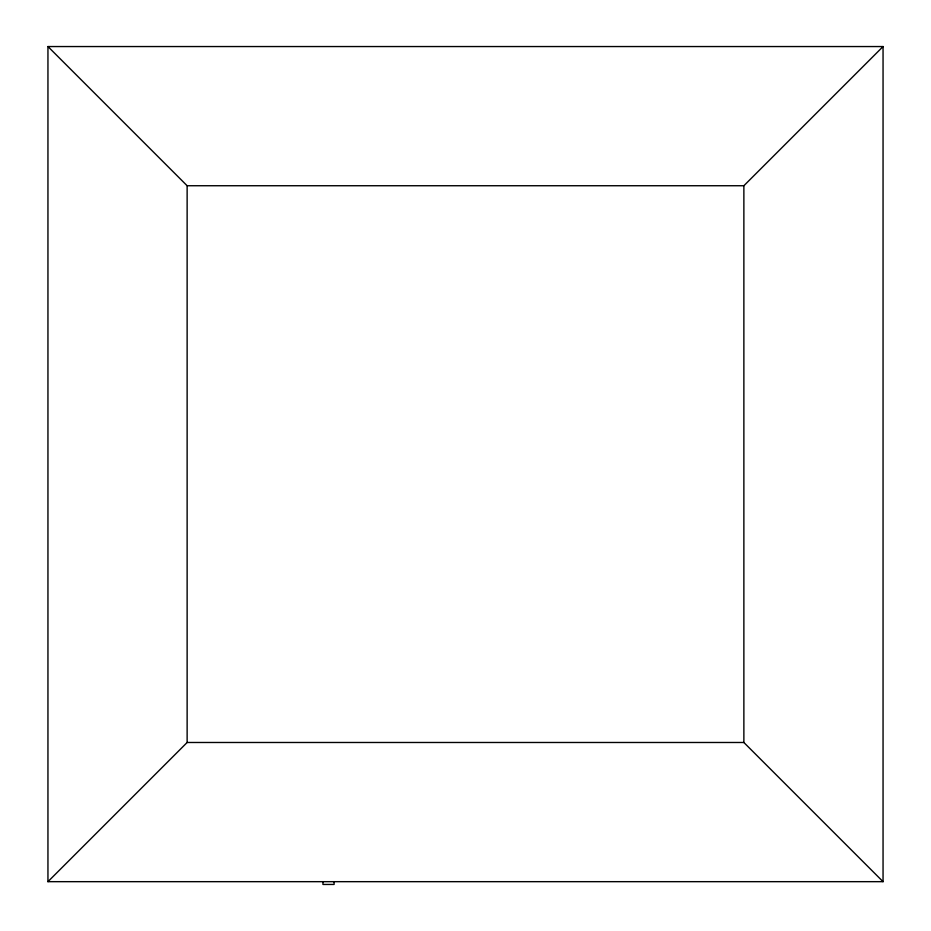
<?xml version="1.0" encoding="UTF-8"?>
<svg xmlns="http://www.w3.org/2000/svg" width="931" height="931" viewBox="0 0 931 931"><rect width="100%" height="100%" fill="white"/><g stroke="black" fill="none" stroke-linecap="round" stroke-linejoin="round"><path stroke-width="1.4" d="M47.947 881.669L187.131 742.484L187.131 185.734L47.947 46.55L47.947 881.669L883.053 881.669L883.053 46.55L47.947 46.55M883.053 881.669L743.869 742.484L743.869 185.734L883.053 46.55M187.131 185.734L743.869 185.734M187.131 742.484L743.869 742.484M334.089 881.669L334.089 884.45L322.952 884.45L322.952 881.669"/></g></svg>
